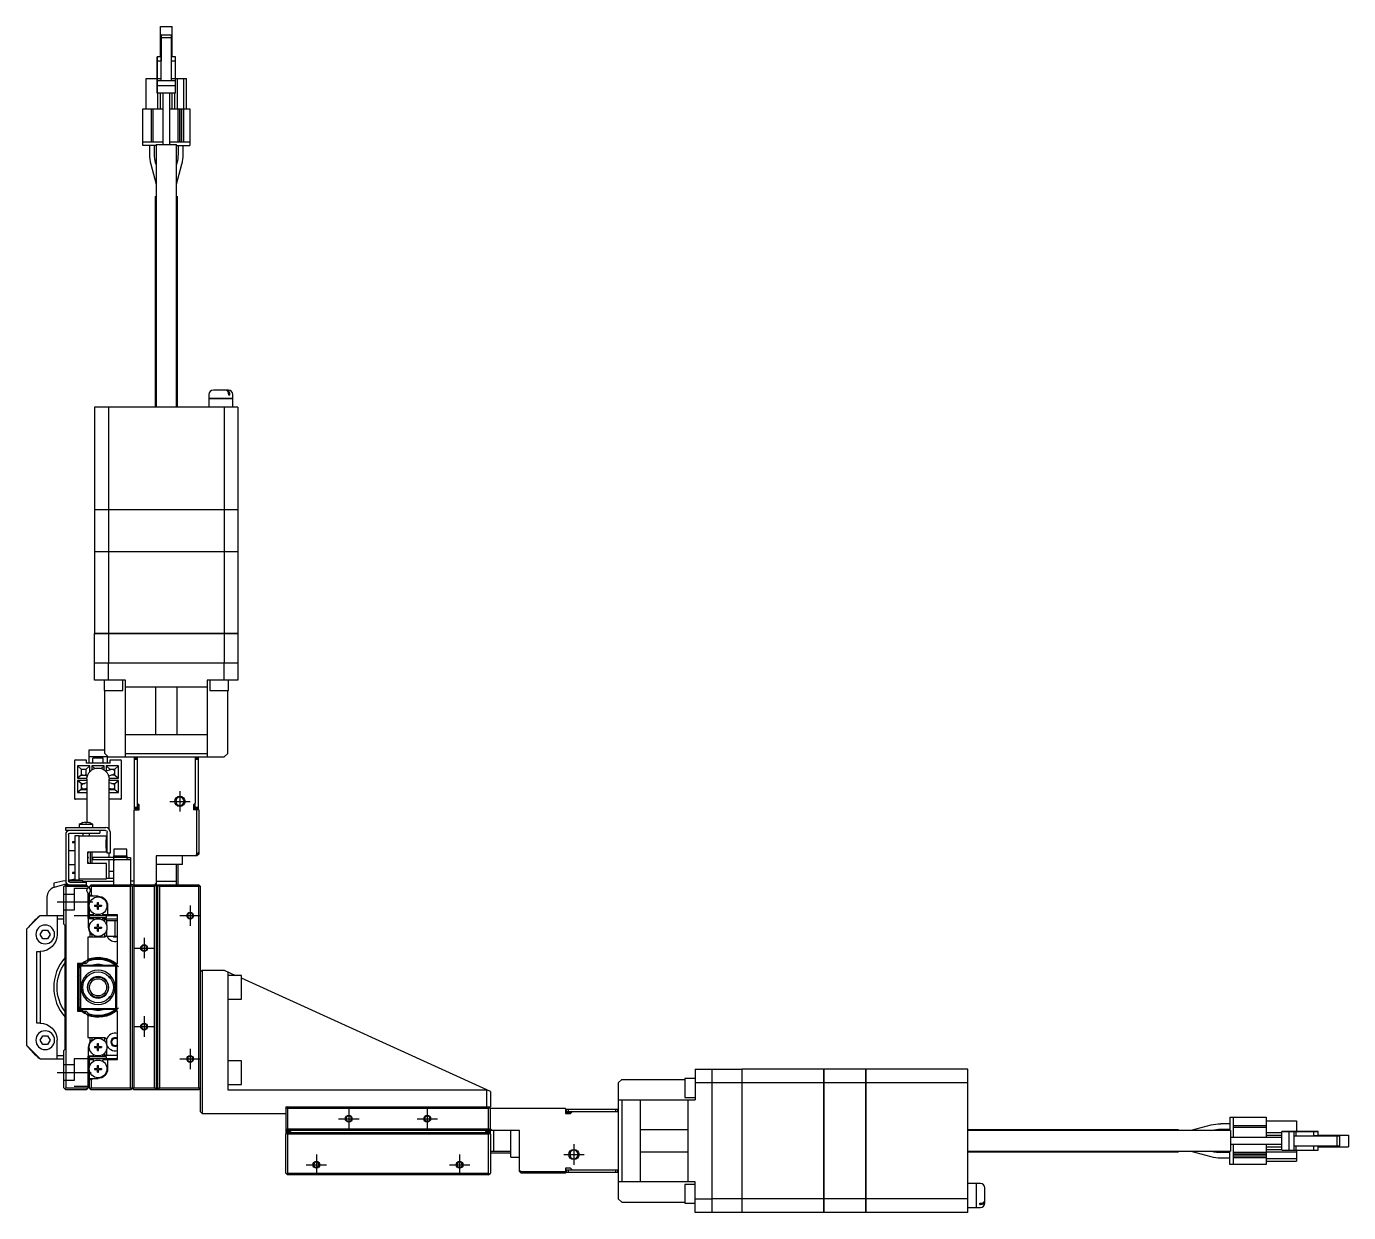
# Model space of a CAD drawing. Extents: x 0 to 1420, y -8 to 1169.
# Drawn here: x 0 to 387.6, y 410.1 to 757.7 of the extents above; entities that cross this region are included whole.
import ezdxf

# ---------------------------------------------------------------- set-up
doc = ezdxf.new("R2010")
doc.units = 0
doc.header["$LTSCALE"] = 0.5
doc.linetypes.add('CENTER', pattern=[50.8, 31.75, -6.35, 6.35, -6.35])
doc.linetypes.add('DASHED', pattern=[19.05, 12.7, -6.35])
for name, color, linetype in [('MSM_CENTER', 1, 'CENTER'), ('MSM_CONTINUOUS', 7, 'CONTINUOUS'), ('MSM_DASHED', 4, 'DASHED'), ('MSM_NARROW', 5, 'CONTINUOUS')]:
    doc.layers.add(name, color=color, linetype=linetype)

msp = doc.modelspace()

# ---------------------------------------------------------------- linework, layer by layer
at = {"layer": 'MSM_CENTER'}
for p, q in [((45, 533.62), (45, 527.62)), ((42, 530.62), (48, 530.62)), ((19.5, 501.12), (9, 501.12)), ((48, 500.12), (48, 494.12)), ((45, 497.12), (51, 497.12)), ((34.5, 490.62), (34.5, 484.62)), ((31.5, 487.62), (37.5, 487.62)), ((34.5, 467.62), (34.5, 461.62)), ((31.5, 464.62), (37.5, 464.62)), ((48, 458.12), (48, 452.12)), ((45, 455.12), (51, 455.12)), ((9, 451.12), (19, 451.12)), ((94.5, 440.62), (94.5, 434.62)), ((117.5, 440.62), (117.5, 434.62)), ((91.5, 437.62), (97.5, 437.62)), ((114.5, 437.62), (120.5, 437.62)), ((85, 427.12), (85, 421.12)), ((127, 427.12), (127, 421.12)), ((157.5, 427.12), (163.5, 427.12)), ((160.5, 430.12), (160.5, 424.12)), ((82, 424.12), (88, 424.12)), ((124, 424.12), (130, 424.12))]:
    msp.add_line(p, q, dxfattribs=at)
at = {"layer": 'MSM_CONTINUOUS'}
for p, q in [((39.3, 748.82), (39.3, 757.72)), ((39.3, 748.82), (39.3, 757.72)), ((39.3, 757.72), (42.7, 757.72)), ((39.3, 748.82), (39.3, 757.72)), ((42.7, 748.82), (42.7, 757.72)), ((42.5, 755.12), (39.5, 755.12)), ((39.5, 755.12), (39.5, 753.62)), ((39.5, 754.42), (39.5, 755.12)), ((42.5, 754.42), (39.5, 754.42)), ((39.5, 741.82), (39.5, 754.42)), ((39.5, 753.62), (39.5, 752.12)), ((39.5, 752.25), (39.5, 747.57)), ((39.5, 752.12), (39.5, 752.25)), ((42.5, 754.42), (42.5, 755.12)), ((42.5, 741.82), (42.5, 754.42)), ((38.3, 747.87), (38.3, 748.82)), ((38.3, 748.82), (38.3, 739.12)), ((39.5, 748.82), (38.3, 748.82)), ((43.7, 748.82), (42.5, 748.82)), ((43.7, 747.87), (43.7, 748.82)), ((38.3, 747.57), (38.3, 747.87)), ((38.3, 742.32), (38.3, 747.57)), ((39.5, 747.57), (38.3, 747.57)), ((38.3, 746.07), (38.3, 745.88)), ((38.3, 745.77), (38.3, 746.07)), ((38.3, 745.88), (38.3, 740.32)), ((38.3, 738.12), (38.3, 745.77)), ((39.5, 747.87), (39.5, 747.57)), ((39.5, 742.32), (39.5, 747.57)), ((43.7, 747.57), (42.5, 747.57)), ((43.7, 747.57), (43.7, 747.87)), ((43.7, 742.32), (43.7, 747.57)), ((35.1, 733.57), (35.1, 742.47)), ((35.1, 742.47), (38.3, 742.47)), ((38.3, 741.82), (38.3, 742.32)), ((39.5, 742.32), (38.3, 742.32)), ((38.3, 740.32), (38.3, 741.82)), ((43.7, 741.82), (38.3, 741.82)), ((39.5, 741.82), (39.5, 742.32)), ((43.7, 742.32), (42.5, 742.32)), ((43.7, 742.47), (46.9, 742.47)), ((43.7, 741.82), (43.7, 742.32)), ((43.7, 740.32), (43.7, 741.82)), ((44.25, 733.57), (44.25, 742.47)), ((46.15, 733.57), (46.15, 742.47)), ((46.9, 733.57), (46.9, 742.47)), ((43.7, 740.32), (38.3, 740.32)), ((38.3, 739.12), (38.3, 738.12)), ((38.3, 738.12), (38.3, 738.12)), ((43.7, 738.12), (38.3, 738.12)), ((38.5, 733.57), (38.5, 738.12)), ((39.3, 733.57), (39.3, 738.12)), ((40, 738.12), (40, 730.76)), ((40, 738.12), (40, 730.21)), ((42, 730.76), (42, 738.12)), ((42.7, 733.57), (42.7, 738.12)), ((43.5, 733.57), (43.5, 738.12)), ((43.7, 738.12), (43.7, 740.32)), ((34.1, 722.87), (34.1, 733.57)), ((34.1, 733.57), (40, 733.57)), ((36.55, 733.57), (36.55, 723.87)), ((37.05, 733.57), (37.05, 723.87)), ((42, 733.57), (47.9, 733.57)), ((44.4, 733.57), (44.4, 723.87)), ((44.9, 733.57), (44.9, 723.87)), ((44.95, 733.57), (44.95, 723.87)), ((45.45, 733.57), (45.45, 723.87)), ((45.5, 733.57), (45.5, 723.87)), ((46, 733.57), (46, 723.87)), ((47.9, 733.57), (47.9, 722.87)), ((40, 730.76), (40, 729.49)), ((40, 730.21), (40, 730.02)), ((40, 730.02), (40, 723.12)), ((40, 729.49), (40, 723.12)), ((42, 729.49), (42, 730.76)), ((42, 723.12), (42, 729.49)), ((34.1, 723.87), (40, 723.87)), ((38, 722.87), (34.1, 722.87)), ((36.05, 722.87), (36.05, 720.23)), ((37.55, 720.23), (37.55, 722.87)), ((38, 723.12), (44, 723.12)), ((38, 723.12), (38, 646.12)), ((42, 723.87), (47.9, 723.87)), ((44, 646.12), (44, 723.12)), ((44, 722.87), (47.9, 722.87)), ((44.45, 722.87), (44.45, 720.24)), ((45.95, 720.24), (45.95, 722.87)), ((36.43, 717.35), (38, 711.5)), ((38, 717.29), (37.88, 717.74)), ((44.12, 717.74), (44, 717.29)), ((44, 711.5), (45.57, 717.35)), ((37.75, 707.87), (38, 707.87)), ((37.75, 707.87), (37.75, 646.12)), ((44, 707.87), (44.25, 707.87)), ((44.25, 646.12), (44.25, 707.87)), ((53.5, 649.82), (53.5, 648.67)), ((60.5, 648.67), (53.5, 648.67)), ((60.5, 648.62), (53.5, 648.62)), ((53.5, 648.62), (53.5, 646.12)), ((53.55, 648.67), (53.55, 648.62)), ((59.2, 651.12), (54.8, 651.12)), ((59.29, 649.62), (59.29, 649.82)), ((59.65, 649.62), (59.29, 649.62)), ((59.65, 649.62), (59.65, 649.82)), ((60.45, 648.62), (60.45, 648.67)), ((60.5, 648.67), (60.5, 649.82)), ((60.5, 646.12), (60.5, 648.62)), ((62, 646.12), (20, 646.12)), ((20, 646.12), (20, 616.17)), ((24.03, 646.12), (24.03, 616.17)), ((57.97, 646.12), (57.97, 616.17)), ((62, 646.12), (62, 616.17)), ((20, 616.17), (62, 616.17)), ((20, 616.12), (20, 603.87)), ((20, 616.12), (62, 616.12)), ((20.05, 616.17), (20.05, 616.12)), ((24.03, 616.12), (24.03, 603.87)), ((24.29, 616.17), (24.29, 616.12)), ((57.71, 616.17), (57.71, 616.12)), ((57.97, 616.12), (57.97, 603.87)), ((61.95, 616.17), (61.95, 616.12)), ((62, 616.12), (62, 603.87)), ((20, 603.87), (62, 603.87)), ((20, 603.82), (20, 579.87)), ((20, 603.82), (62, 603.82)), ((20.05, 603.87), (20.05, 603.82)), ((24.03, 603.82), (24.03, 579.87)), ((24.29, 603.87), (24.29, 603.82)), ((57.71, 603.87), (57.71, 603.82)), ((57.97, 603.82), (57.97, 579.87)), ((61.95, 603.87), (61.95, 603.82)), ((62, 603.82), (62, 579.87)), ((20, 579.87), (62, 579.87)), ((20, 579.82), (62, 579.82)), ((20, 566.12), (20, 579.82)), ((20.05, 579.87), (20.05, 579.82)), ((24.03, 579.82), (24.03, 571.12)), ((24.29, 579.87), (24.29, 579.82)), ((57.71, 579.87), (57.71, 579.82)), ((57.97, 579.82), (57.97, 571.12)), ((61.95, 579.87), (61.95, 579.82)), ((62, 579.82), (62, 566.12)), ((62, 571.12), (20, 571.12)), ((24, 571.12), (24, 566.12)), ((58, 566.12), (58, 571.12)), ((29, 566.12), (20, 566.12)), ((22.75, 566.12), (22.75, 563.12)), ((28.25, 563.12), (28.25, 566.12)), ((29, 543.62), (29, 566.12)), ((62, 566.12), (53, 566.12)), ((53, 566.12), (53, 543.62)), ((53.75, 566.12), (53.75, 563.12)), ((59.25, 563.12), (59.25, 566.12)), ((22.75, 563.12), (28.25, 563.12)), ((23, 544.62), (23, 563.12)), ((53, 564.12), (29, 564.12)), ((37.79, 564.12), (37.79, 550.12)), ((44.21, 550.12), (44.21, 564.12)), ((53.75, 563.12), (59.25, 563.12)), ((59, 544.62), (59, 563.12)), ((53, 550.12), (29, 550.12)), ((14.4, 542.82), (17.5, 542.82)), ((17.5, 542.82), (17.5, 541.82)), ((23, 545.62), (18.3, 545.62)), ((18.3, 545.62), (18.3, 541.82)), ((23.7, 543.7), (18.3, 543.7)), ((22.5, 543.32), (19.5, 543.32)), ((19.5, 541.82), (19.5, 543.32)), ((22.5, 541.82), (22.5, 543.32)), ((23, 544.62), (24, 543.62)), ((23.7, 543.92), (23.7, 541.82)), ((24, 543.62), (58, 543.62)), ((24.5, 541.82), (24.5, 542.82)), ((24.5, 542.82), (27.6, 542.82)), ((29, 544.62), (53, 544.62)), ((31.7, 528.42), (31.7, 543.42)), ((31.7, 543.42), (32.5, 543.42)), ((32.5, 542.92), (31.7, 542.92)), ((32.5, 543.62), (32.5, 528.42)), ((49.5, 543.62), (49.5, 530.12)), ((49.5, 543.42), (50.3, 543.42)), ((50.3, 542.92), (49.5, 542.92)), ((50.3, 543.42), (50.3, 528.42)), ((58, 543.62), (59, 544.62)), ((14.1, 542.52), (14.1, 531.52)), ((18.6, 541.02), (15, 541.02)), ((15, 541.02), (15, 537.37)), ((16.05, 540.07), (15, 541.02)), ((16.05, 540.07), (16.05, 538.32)), ((16.05, 540.07), (17.55, 540.07)), ((24.5, 541.82), (17.5, 541.82)), ((17.55, 540.07), (18.6, 541.02)), ((17.55, 538.32), (17.55, 540.07)), ((18.6, 539.31), (18.6, 541.02)), ((22.8, 541.02), (19.2, 541.02)), ((19.2, 541.02), (19.2, 539.82)), ((20.07, 540.23), (19.2, 541.02)), ((21.93, 540.23), (22.8, 541.02)), ((22.8, 539.82), (22.8, 541.02)), ((25, 539.91), (23.28, 539.43)), ((27, 541.02), (23.4, 541.02)), ((23.4, 541.02), (23.4, 539.47)), ((24.45, 540.07), (23.4, 541.02)), ((24.45, 539.76), (24.45, 540.07)), ((24.45, 540.07), (25.95, 540.07)), ((25.95, 540.07), (27, 541.02)), ((25.95, 538.32), (25.95, 540.07)), ((27, 537.37), (27, 541.02)), ((27.9, 531.52), (27.9, 542.52)), ((16.05, 538.32), (15, 537.37)), ((15, 537.37), (17.76, 537.37)), ((15, 536.77), (15, 533.22)), ((17.75, 536.77), (15, 536.77)), ((16.05, 535.87), (15, 536.77)), ((16.42, 538.32), (16.05, 538.69)), ((16.05, 538.32), (17.55, 538.32)), ((16.05, 535.87), (17.11, 535.87)), ((16.05, 535.87), (16.05, 534.12)), ((17.75, 536.05), (16.59, 535.71)), ((17.55, 538.69), (17.17, 538.32)), ((17.55, 538.32), (17.88, 538.02)), ((17.75, 537.12), (17.75, 524.5)), ((24.1, 538.1), (25.4, 538.47)), ((24.27, 538.15), (24.12, 538.02)), ((24.24, 537.37), (27, 537.37)), ((24.25, 522.45), (24.25, 537.12)), ((27, 536.77), (24.25, 536.77)), ((25.41, 535.71), (24.25, 536.05)), ((25.95, 538.32), (24.86, 538.32)), ((24.89, 535.87), (25.95, 535.87)), ((25.95, 538.69), (25.57, 538.32)), ((25.95, 538.32), (27, 537.37)), ((25.95, 535.87), (27, 536.77)), ((25.95, 534.12), (25.95, 535.87)), ((27, 533.22), (27, 536.77)), ((17.75, 531.22), (14.4, 531.22)), ((16.05, 534.12), (15, 533.22)), ((15, 533.22), (17.75, 533.22)), ((16.42, 534.12), (16.05, 534.49)), ((16.05, 534.12), (17.55, 534.12)), ((17.01, 534.27), (17.75, 534.49)), ((17.46, 534.41), (17.17, 534.12)), ((17.55, 534.12), (17.55, 534.43)), ((17.55, 534.12), (17.75, 533.94)), ((24.25, 534.49), (24.99, 534.27)), ((24.45, 534.12), (24.25, 533.94)), ((24.25, 533.22), (27, 533.22)), ((27.6, 531.22), (24.25, 531.22)), ((24.45, 534.43), (24.45, 534.12)), ((24.45, 534.12), (25.95, 534.12)), ((24.82, 534.12), (24.54, 534.41)), ((25.95, 534.49), (25.57, 534.12)), ((25.95, 534.12), (27, 533.22)), ((31.5, 528.12), (31.5, 506.12)), ((31.5, 528.12), (33, 528.12)), ((31.7, 528.92), (32.5, 528.92)), ((32.5, 528.42), (31.7, 528.42)), ((32.5, 530.12), (33, 529.62)), ((32.75, 529.87), (32.75, 528.12)), ((33, 528.12), (33, 529.62)), ((49, 529.62), (49.5, 530.12)), ((49, 529.62), (49, 528.12)), ((50.5, 528.12), (49, 528.12)), ((49.5, 528.42), (49.5, 530.12)), ((49.5, 528.92), (50.3, 528.92)), ((50.3, 528.42), (49.5, 528.42)), ((50, 515.23), (50, 528.12)), ((50.5, 528.12), (50.5, 515.12)), ((19.5, 523.81), (15.5, 523.81)), ((15.5, 523.81), (15.5, 522.92)), ((16.57, 524.37), (16.55, 524.37)), ((17.3, 524.37), (17.3, 524.5)), ((17.7, 524.37), (17.3, 524.37)), ((17.7, 524.5), (17.7, 524.37)), ((18.45, 524.37), (18.43, 524.37)), ((19.5, 522.92), (19.5, 523.81)), ((11.5, 522.12), (11.5, 522.92)), ((11.5, 522.92), (23.3, 522.92)), ((23.2, 522.12), (11.5, 522.12)), ((11.5, 520.92), (11.5, 507.32)), ((12.3, 520.92), (12.3, 507.32)), ((12.7, 521.32), (21.5, 521.32)), ((14.3, 507.62), (14.3, 520.62)), ((14.3, 520.62), (15.5, 520.62)), ((15.5, 507.62), (15.5, 520.62)), ((23.5, 520.37), (15.5, 520.37)), ((16.5, 521.32), (16.5, 520.37)), ((18.5, 520.37), (18.5, 521.32)), ((21.5, 522.12), (21.5, 521.32)), ((23.5, 519.37), (23.5, 520.37)), ((23.7, 515.42), (23.7, 521.62)), ((24.5, 521.72), (24.5, 515.42)), ((14.3, 516.12), (12.3, 516.12)), ((14.3, 518.74), (13.5, 518.74)), ((13.5, 518.74), (13.5, 518.49)), ((14.3, 518.49), (13.5, 518.49)), ((18, 512.37), (18, 515.87)), ((18, 515.87), (23.5, 515.87)), ((18.7, 515.87), (18.7, 512.37)), ((19.2, 515.87), (19.2, 512.37)), ((23.5, 519.37), (23.4, 519.37)), ((23.4, 516.87), (23.4, 519.37)), ((23.4, 518.57), (23.5, 518.57)), ((23.4, 518.19), (23.5, 518.19)), ((23.4, 518.04), (23.5, 518.04)), ((23.4, 517.67), (23.5, 517.67)), ((23.5, 516.87), (23.4, 516.87)), ((23.5, 517.67), (23.5, 518.57)), ((23.5, 515.87), (23.5, 516.87)), ((29.4, 516.62), (25.6, 516.62)), ((25.6, 516.62), (25.6, 514.62)), ((29.4, 514.62), (29.4, 516.62)), ((50, 515.23), (50.5, 515.73)), ((12.3, 512.12), (14.3, 512.12)), ((23.5, 512.37), (18, 512.37)), ((19.5, 513.62), (19.5, 514.12)), ((29.5, 514.12), (19.5, 514.12)), ((19.5, 513.62), (30.5, 513.62)), ((23.5, 507.87), (23.5, 512.37)), ((24.5, 515.42), (23.7, 515.42)), ((24.25, 514.12), (24.25, 515.42)), ((24.25, 508.12), (24.25, 513.62)), ((25.5, 514.62), (25.5, 506.12)), ((25.5, 514.62), (29.5, 514.62)), ((25.5, 513.12), (26, 513.62)), ((29.5, 513.62), (29.5, 514.62)), ((29.5, 514.12), (30.5, 514.12)), ((30.5, 514.12), (30.5, 506.12)), ((38, 514.62), (38, 446.12)), ((50, 514.62), (38, 514.62)), ((45.75, 512.12), (38, 512.12)), ((44, 506.12), (44, 512.12)), ((44.5, 506.12), (44.5, 512.12)), ((45.75, 512.12), (45.75, 514.62)), ((49.69, 514.62), (50, 515.23)), ((50.5, 515.12), (50, 514.62)), ((13.5, 509.74), (13.5, 509.49)), ((14.3, 509.74), (13.5, 509.74)), ((14.3, 509.49), (13.5, 509.49)), ((15.5, 507.87), (23.5, 507.87)), ((23.5, 508.12), (25.5, 508.12)), ((24.25, 510.12), (25.5, 510.12)), ((8, 506.69), (8, 505.36)), ((11.85, 506.47), (8.17, 505.42)), ((11, 505.62), (11.25, 505.87)), ((11, 494.62), (11, 505.62)), ((11.25, 505.87), (11.5, 506.12)), ((11.5, 505.62), (11.25, 505.87)), ((11.5, 506.12), (17.5, 506.12)), ((11.5, 505.62), (11.5, 446.62)), ((18, 505.62), (11.5, 505.62)), ((12.5, 507.12), (12.35, 507.12)), ((12.5, 507.42), (16.5, 507.42)), ((12.5, 507.42), (12.5, 506.97)), ((12.7, 506.92), (17.5, 506.92)), ((14.3, 507.62), (15.5, 507.62)), ((15.18, 507.62), (15.18, 507.42)), ((16.5, 506.92), (16.5, 507.42)), ((25.5, 507.12), (16.5, 507.12)), ((17.5, 506.92), (17.5, 506.12)), ((17.5, 506.12), (18, 505.62)), ((18, 505.62), (18, 505.18)), ((18.5, 505.62), (19, 506.12)), ((18.5, 505.18), (18.5, 505.62)), ((19, 505.62), (18.75, 505.87)), ((19, 506.12), (30.5, 506.12)), ((30.5, 505.62), (19, 505.62)), ((19, 505.62), (19, 503.32)), ((31.48, 506.09), (30.5, 506.37)), ((30.5, 506.12), (31, 505.62)), ((30.75, 505.87), (30.5, 505.62)), ((30.5, 446.62), (30.5, 505.62)), ((31.25, 505.87), (31, 505.62)), ((31, 505.62), (31, 446.62)), ((31.25, 505.87), (31.5, 506.12)), ((31.5, 505.62), (31.25, 505.87)), ((31.5, 506.12), (38.7, 506.12)), ((31.5, 505.62), (31.5, 446.62)), ((37.5, 505.62), (31.5, 505.62)), ((38, 506.62), (37.5, 506.12)), ((38, 506.12), (37.5, 505.62)), ((37.5, 446.62), (37.5, 505.62)), ((44, 507.12), (38, 507.12)), ((38.22, 506.12), (38.22, 504.72)), ((38.22, 504.72), (38.5, 504.72)), ((38.4, 505.72), (38.4, 505.02)), ((39, 506.12), (38.5, 505.62)), ((38.5, 446.62), (38.5, 505.62)), ((38.7, 506.12), (38.8, 506.02)), ((38.7, 506.02), (38.9, 506.02)), ((39, 505.62), (38.75, 505.87)), ((39, 506.12), (50.5, 506.12)), ((39, 505.62), (39, 446.62)), ((50.5, 505.62), (39, 505.62)), ((50.5, 506.12), (51, 505.62)), ((50.75, 505.87), (50.5, 505.62)), ((50.5, 446.62), (50.5, 505.62)), ((51, 439.62), (51, 505.62)), ((6, 502.53), (6, 497.12)), ((18, 503.85), (18, 496.32)), ((18.5, 500.73), (18.5, 503.85)), ((21, 502.82), (18.5, 502.82)), ((19, 503.32), (18.65, 502.82)), ((19.5, 502.82), (19, 503.32)), ((20, 500.16), (20.79, 500.16)), ((20, 500.16), (20, 499.87)), ((20.53, 499.87), (20.53, 500.16)), ((20.85, 501.02), (21.14, 501.02)), ((20.85, 500.22), (20.85, 501.02)), ((21.14, 500.49), (20.85, 500.49)), ((21.14, 500.22), (21.14, 501.02)), ((21.2, 500.16), (22, 500.16)), ((21.47, 499.87), (21.47, 500.16)), ((22, 500.16), (22, 499.87)), ((23.8, 500.02), (23.8, 497.32)), ((4, 497.12), (0, 493.12)), ((4, 497.12), (11, 497.12)), ((9, 497.12), (9, 491.62)), ((18, 497.12), (26.7, 497.12)), ((18, 496.32), (19.45, 496.32)), ((18.22, 493.66), (18.22, 496.32)), ((18.5, 497.32), (18.5, 499.3)), ((19.45, 497.32), (18.5, 497.32)), ((18.5, 496.52), (18.5, 497.12)), ((23.5, 496.52), (18.5, 496.52)), ((19.62, 497.61), (19.45, 497.32)), ((19.58, 496.09), (19.45, 496.32)), ((20, 499.87), (20.79, 499.87)), ((20.85, 499.02), (20.85, 499.81)), ((20.85, 499.55), (21.14, 499.55)), ((20.85, 499.02), (21.14, 499.02)), ((21.14, 499.02), (21.14, 499.81)), ((21.2, 499.87), (22, 499.87)), ((22.55, 497.32), (22.38, 497.61)), ((22.55, 496.32), (22.42, 496.09)), ((26.7, 497.32), (22.55, 497.32)), ((22.55, 496.32), (23, 496.32)), ((23, 495.28), (23, 496.32)), ((23, 496.32), (23.5, 495.82)), ((23.5, 496.52), (23.5, 497.12)), ((26.7, 483.12), (26.7, 497.32)), ((0, 493.12), (0, 459.12)), ((4.06, 491.62), (4.78, 492.87)), ((4.78, 492.87), (6.22, 492.87)), ((6.22, 492.87), (6.94, 491.62)), ((11, 496.12), (9, 496.12)), ((11.35, 494.27), (11, 494.62)), ((11.35, 457.97), (11.35, 494.27)), ((19.58, 496.12), (19.57, 496.12)), ((20, 493.76), (20.79, 493.76)), ((20, 493.76), (20, 493.47)), ((20, 493.47), (20.79, 493.47)), ((20.53, 493.47), (20.53, 493.76)), ((20.85, 494.62), (21.14, 494.62)), ((20.85, 493.82), (20.85, 494.62)), ((21.14, 494.09), (20.85, 494.09)), ((20.85, 492.62), (20.85, 493.41)), ((20.85, 493.15), (21.14, 493.15)), ((20.85, 492.62), (21.14, 492.62)), ((21.14, 493.82), (21.14, 494.62)), ((21.14, 492.62), (21.14, 493.41)), ((21.2, 493.76), (22, 493.76)), ((21.2, 493.47), (22, 493.47)), ((21.47, 493.47), (21.47, 493.76)), ((22, 493.76), (22, 493.47)), ((22.43, 496.12), (22.42, 496.12)), ((26.7, 496.12), (23.2, 496.12)), ((23.5, 495.82), (23.5, 494.33)), ((26.7, 495.57), (23.5, 495.57)), ((23.5, 492.9), (23.5, 491.07)), ((26, 491.07), (26, 495.57)), ((4.78, 490.37), (4.06, 491.62)), ((6.22, 490.37), (4.78, 490.37)), ((6.94, 491.62), (6.22, 490.37)), ((23, 490.82), (18, 490.82)), ((18, 490.82), (18, 483.62)), ((18.7, 490.82), (18.7, 492.1)), ((19.2, 491.54), (19.2, 490.82)), ((23, 490.82), (23, 491.95)), ((23.5, 491.32), (23, 490.82)), ((23.5, 491.07), (26.7, 491.07)), ((3, 465.62), (3, 486.62)), ((3, 486.62), (4, 486.62)), ((4, 486.62), (4, 465.62)), ((17.5, 483.12), (15, 483.12)), ((15, 483.12), (15, 469.12)), ((15.5, 481.82), (15.8, 482.12)), ((15.5, 470.42), (15.5, 481.82)), ((16, 482.32), (15.8, 482.12)), ((15.8, 482.12), (15.8, 470.12)), ((16, 482.32), (16.3, 482.62)), ((26, 482.32), (16, 482.32)), ((16.3, 482.62), (25.7, 482.62)), ((16.79, 483.12), (18, 484.32)), ((18, 483.62), (17.5, 483.12)), ((25.7, 482.62), (26, 482.32)), ((26.2, 482.12), (26, 482.32)), ((26.2, 470.12), (26.2, 482.12)), ((26.2, 482.12), (26.5, 481.82)), ((26.5, 469.12), (26.5, 483.12)), ((26.5, 483.12), (26.7, 483.12)), ((51, 480.62), (51.5, 481.12)), ((51.5, 481.12), (51.5, 439.12)), ((51.5, 481.12), (58, 481.12)), ((58, 481.12), (61.29, 479.62)), ((59, 480.66), (59, 446.12)), ((24.2, 479.09), (24.2, 479.28)), ((24.2, 479.09), (24.42, 478.87)), ((24.42, 479.03), (24.42, 478.87)), ((24.42, 478.87), (24.56, 478.87)), ((63, 479.62), (59, 479.62)), ((63, 472.62), (63, 479.62)), ((136, 445.57), (63, 478.84)), ((19.56, 473.32), (19.62, 473.32)), ((19.69, 473.25), (19.62, 473.32)), ((22.37, 473.32), (22.31, 473.25)), ((22.37, 473.32), (22.44, 473.32)), ((23.96, 475.05), (23.96, 475.05)), ((24.42, 473.37), (24.2, 473.14)), ((24.2, 472.95), (24.2, 473.14)), ((24.42, 473.37), (24.42, 473.2)), ((24.56, 473.37), (24.42, 473.37)), ((24.56, 473.37), (24.56, 473.37)), ((15, 469.12), (17.5, 469.12)), ((16.3, 469.62), (15.5, 470.42)), ((16, 469.92), (26, 469.92)), ((25.7, 469.62), (16.3, 469.62)), ((18, 467.91), (16.79, 469.12)), ((17.5, 469.12), (18, 468.62)), ((26.5, 470.42), (25.7, 469.62)), ((26.7, 469.12), (26.5, 469.12)), ((26.7, 454.92), (26.7, 469.12)), ((59, 472.62), (63, 472.62)), ((4, 465.62), (3, 465.62)), ((18, 468.62), (18, 461.42)), ((4.06, 460.62), (4.78, 461.87)), ((4.78, 461.87), (6.22, 461.87)), ((6.22, 461.87), (6.94, 460.62)), ((18, 461.42), (23, 461.42)), ((18.7, 460.13), (18.7, 461.42)), ((19.2, 461.42), (19.2, 460.69)), ((23, 460.28), (23, 461.42)), ((23, 461.42), (23.5, 460.92)), ((0, 459.12), (4, 455.12)), ((4.78, 459.37), (4.06, 460.62)), ((6.22, 459.37), (4.78, 459.37)), ((6.94, 460.62), (6.22, 459.37)), ((9, 455.12), (9, 460.62)), ((11, 457.62), (11.35, 457.97)), ((11, 446.62), (11, 457.62)), ((18.22, 455.92), (18.22, 458.57)), ((20, 458.76), (20.79, 458.76)), ((20, 458.76), (20, 458.47)), ((20, 458.47), (20.79, 458.47)), ((20.53, 458.47), (20.53, 458.76)), ((20.85, 459.62), (21.14, 459.62)), ((20.85, 458.82), (20.85, 459.62)), ((21.14, 459.09), (20.85, 459.09)), ((20.85, 457.62), (20.85, 458.41)), ((20.85, 458.15), (21.14, 458.15)), ((20.85, 457.62), (21.14, 457.62)), ((21.14, 458.82), (21.14, 459.62)), ((21.14, 457.62), (21.14, 458.41)), ((21.2, 458.76), (22, 458.76)), ((21.2, 458.47), (22, 458.47)), ((21.47, 458.47), (21.47, 458.76)), ((22, 458.76), (22, 458.47)), ((23.5, 460.92), (23.5, 459.33)), ((23.5, 457.9), (23.5, 456.42)), ((4, 455.12), (11, 455.12)), ((9, 456.12), (11, 456.12)), ((19.45, 455.92), (18, 455.92)), ((18, 455.92), (18, 446.62)), ((26.7, 455.12), (18, 455.12)), ((18.5, 455.12), (18.5, 455.72)), ((23.5, 455.72), (18.5, 455.72)), ((18.5, 454.92), (19.45, 454.92)), ((18.5, 452.93), (18.5, 454.92)), ((19.45, 455.92), (19.58, 456.14)), ((19.45, 454.92), (19.62, 454.62)), ((19.58, 456.12), (19.57, 456.12)), ((22.38, 454.62), (22.55, 454.92)), ((22.42, 456.14), (22.55, 455.92)), ((22.43, 456.12), (22.42, 456.12)), ((23, 455.92), (22.55, 455.92)), ((22.55, 454.92), (26.7, 454.92)), ((23, 455.92), (23, 456.95)), ((23.5, 456.42), (23, 455.92)), ((26.7, 456.12), (23.2, 456.12)), ((23.5, 455.12), (23.5, 455.72)), ((23.8, 454.92), (23.8, 452.22)), ((63, 454.62), (59, 454.62)), ((63, 447.62), (63, 454.62)), ((18.5, 446.62), (18.5, 451.5)), ((20, 452.36), (20.79, 452.36)), ((20, 452.36), (20, 452.07)), ((20, 452.07), (20.79, 452.07)), ((20.53, 452.07), (20.53, 452.36)), ((20.85, 453.22), (21.14, 453.22)), ((20.85, 452.42), (20.85, 453.22)), ((21.14, 452.69), (20.85, 452.69)), ((20.85, 451.22), (20.85, 452.01)), ((20.85, 451.75), (21.14, 451.75)), ((20.85, 451.22), (21.14, 451.22)), ((21.14, 452.42), (21.14, 453.22)), ((21.14, 451.22), (21.14, 452.01)), ((21.2, 452.36), (22, 452.36)), ((21.2, 452.07), (22, 452.07)), ((21.47, 452.07), (21.47, 452.36)), ((22, 452.36), (22, 452.07)), ((196, 452.12), (196, 443.12)), ((196, 452.12), (209.7, 452.12)), ((201, 410.12), (201, 452.12)), ((209.7, 452.12), (209.7, 410.12)), ((209.75, 452.07), (209.7, 452.07)), ((233.7, 452.12), (209.75, 452.12)), ((209.75, 452.12), (209.75, 410.12)), ((233.7, 452.12), (233.7, 410.12)), ((233.75, 452.07), (233.7, 452.07)), ((233.75, 452.12), (233.75, 410.12)), ((246, 452.12), (233.75, 452.12)), ((246, 452.12), (246, 410.12)), ((246.05, 452.07), (246, 452.07)), ((276, 452.12), (246.05, 452.12)), ((246.05, 452.12), (246.05, 410.12)), ((276, 410.12), (276, 452.12)), ((11.5, 446.12), (11, 446.62)), ((11.25, 446.37), (11.5, 446.62)), ((11.5, 446.62), (18, 446.62)), ((17.5, 446.12), (11.5, 446.12)), ((18, 446.62), (17.5, 446.12)), ((18.5, 449.42), (21, 449.42)), ((19, 446.12), (18.5, 446.62)), ((18.65, 449.42), (19, 448.92)), ((18.75, 446.37), (19, 446.62)), ((19, 448.92), (19.5, 449.42)), ((19, 448.92), (19, 446.62)), ((19, 446.62), (30.5, 446.62)), ((30.5, 446.12), (19, 446.12)), ((30.5, 446.62), (30.75, 446.37)), ((31, 446.62), (30.5, 446.12)), ((31, 446.62), (31.25, 446.37)), ((31.25, 446.37), (31.5, 446.62)), ((31.5, 446.12), (31.25, 446.37)), ((31.5, 446.62), (37.5, 446.62)), ((38.7, 446.12), (31.5, 446.12)), ((37.5, 446.62), (38, 446.12)), ((38.22, 447.52), (38.5, 447.52)), ((38.22, 446.12), (38.22, 447.52)), ((38.4, 447.22), (38.4, 446.52)), ((38.5, 446.62), (39, 446.12)), ((38.8, 446.22), (38.7, 446.12)), ((38.9, 446.22), (38.7, 446.22)), ((38.75, 446.37), (39, 446.62)), ((39, 446.62), (50.5, 446.62)), ((50.5, 446.12), (39, 446.12)), ((50.5, 446.62), (50.75, 446.37)), ((51, 446.62), (50.5, 446.12)), ((59, 447.62), (63, 447.62)), ((59, 446.12), (134.8, 446.12)), ((135, 441.12), (135, 446.02)), ((174.5, 449.12), (173.5, 448.12)), ((173.5, 448.12), (173.5, 414.12)), ((174.5, 449.12), (193, 449.12)), ((193, 449.37), (193, 443.87)), ((196, 449.37), (193, 449.37)), ((201, 448.12), (196, 448.12)), ((209.7, 448.09), (201, 448.09)), ((209.75, 447.83), (209.7, 447.83)), ((233.7, 448.09), (209.75, 448.09)), ((233.75, 447.83), (233.7, 447.83)), ((246, 448.09), (233.75, 448.09)), ((246.05, 447.83), (246, 447.83)), ((276, 448.09), (246.05, 448.09)), ((136, 445.57), (136, 441.12)), ((173.5, 443.12), (196, 443.12)), ((174.5, 443.12), (174.5, 419.12)), ((180, 419.12), (180, 443.12)), ((193, 443.87), (196, 443.87)), ((194, 419.12), (194, 443.12)), ((51.5, 439.12), (51, 439.62)), ((51.5, 439.12), (76, 439.12)), ((76, 441.12), (136, 441.12)), ((76, 441.12), (76, 433.42)), ((76, 440.62), (76.25, 440.87)), ((76.5, 441.12), (76.25, 440.87)), ((76.25, 440.87), (76.5, 440.62)), ((76.5, 440.62), (76.5, 434.62)), ((135.5, 440.62), (76.5, 440.62)), ((135.5, 441.12), (136, 440.62)), ((135.5, 440.62), (135.75, 440.87)), ((135.5, 434.62), (135.5, 440.62)), ((136, 433.42), (136, 440.62)), ((158, 440.62), (136, 440.62)), ((158, 440.62), (158, 439.12)), ((159.75, 439.37), (158, 439.37)), ((158, 439.12), (159.5, 439.12)), ((158.3, 439.62), (158.3, 440.42)), ((158.3, 440.42), (173.3, 440.42)), ((173.5, 439.62), (158.3, 439.62)), ((158.8, 440.42), (158.8, 439.62)), ((160, 439.62), (159.5, 439.12)), ((172.8, 439.62), (172.8, 440.42)), ((173.3, 440.42), (173.3, 439.62)), ((352.75, 438.02), (363.45, 438.02)), ((352.75, 438.02), (352.75, 434.12)), ((353.75, 438.02), (353.75, 432.12)), ((363.45, 438.02), (363.45, 432.12)), ((76.5, 434.62), (76, 434.12)), ((144.5, 434.12), (76, 434.12)), ((76.5, 434.62), (135.5, 434.62)), ((136, 434.12), (135.5, 434.62)), ((136.5, 434.12), (136, 434.62)), ((137, 428.12), (137, 434.12)), ((142, 426.37), (142, 434.12)), ((144.5, 422.12), (144.5, 434.12)), ((194, 434.33), (180, 434.33)), ((337.75, 434.37), (276, 434.37)), ((353, 434.12), (276, 434.12)), ((337.75, 434.37), (337.75, 434.12)), ((347.24, 435.69), (341.38, 434.12)), ((347.17, 434.12), (347.63, 434.24)), ((352.75, 436.07), (350.12, 436.07)), ((350.12, 434.57), (352.75, 434.57)), ((353, 434.12), (353, 428.12)), ((363.45, 435.57), (353.75, 435.57)), ((363.45, 435.07), (353.75, 435.07)), ((363.45, 437.02), (372.35, 437.02)), ((372.35, 437.02), (372.35, 433.82)), ((76, 433.89), (77.4, 433.89)), ((76, 433.12), (76.5, 433.62)), ((76.1, 433.32), (76, 433.42)), ((76, 421.62), (76, 433.12)), ((76.1, 433.22), (76.1, 433.42)), ((76.25, 433.37), (76.5, 433.12)), ((77.1, 433.72), (76.4, 433.72)), ((76.5, 433.62), (135.5, 433.62)), ((135.5, 433.12), (76.5, 433.12)), ((76.5, 433.12), (76.5, 421.62)), ((77.4, 433.89), (77.4, 433.62)), ((136, 433.89), (134.6, 433.89)), ((134.6, 433.89), (134.6, 433.62)), ((135.6, 433.72), (134.9, 433.72)), ((135.5, 433.62), (136, 433.12)), ((135.5, 433.12), (135.75, 433.37)), ((135.5, 421.62), (135.5, 433.12)), ((136, 433.42), (135.9, 433.32)), ((135.9, 433.42), (135.9, 433.22)), ((136, 433.12), (136, 421.62)), ((359.38, 432.12), (353, 432.12)), ((359.9, 432.12), (353, 432.12)), ((360.64, 432.12), (359.38, 432.12)), ((360.1, 432.12), (359.9, 432.12)), ((368, 432.12), (360.1, 432.12)), ((368, 432.12), (360.64, 432.12)), ((363.45, 433.62), (368, 433.62)), ((363.45, 432.82), (368, 432.82)), ((368, 433.82), (375.65, 433.82)), ((369, 433.82), (368, 433.82)), ((368, 428.42), (368, 433.82)), ((378.7, 433.82), (369, 433.82)), ((370.2, 433.82), (371.7, 433.82)), ((375.77, 433.82), (370.2, 433.82)), ((370.2, 428.42), (370.2, 433.82)), ((371.7, 433.82), (372.2, 433.82)), ((371.7, 428.42), (371.7, 433.82)), ((371.7, 432.62), (372.2, 432.62)), ((371.7, 432.62), (384.3, 432.62)), ((372.2, 433.82), (377.45, 433.82)), ((372.2, 432.62), (372.2, 433.82)), ((372.2, 432.62), (377.45, 432.62)), ((375.65, 433.82), (375.95, 433.82)), ((375.95, 433.82), (375.77, 433.82)), ((377.45, 433.82), (377.75, 433.82)), ((377.45, 432.62), (377.45, 433.82)), ((382.13, 432.62), (377.45, 432.62)), ((377.75, 432.62), (377.45, 432.62)), ((377.75, 433.82), (378.7, 433.82)), ((378.7, 432.62), (378.7, 433.82)), ((378.7, 432.82), (387.6, 432.82)), ((378.7, 432.82), (387.6, 432.82)), ((378.7, 432.82), (387.6, 432.82)), ((382, 432.62), (382.13, 432.62)), ((383.5, 432.62), (382, 432.62)), ((385, 432.62), (383.5, 432.62)), ((384.3, 432.62), (385, 432.62)), ((384.3, 429.62), (384.3, 432.62)), ((385, 429.62), (385, 432.62)), ((387.6, 432.82), (387.6, 429.42)), ((136, 428.12), (142, 428.12)), ((136, 427.62), (142, 427.62)), ((142, 426.37), (144.5, 426.37)), ((180, 427.9), (194, 427.9)), ((276, 428.12), (353, 428.12)), ((276, 427.87), (337.75, 427.87)), ((337.75, 428.12), (337.75, 427.87)), ((341.38, 428.12), (347.23, 426.55)), ((347.62, 427.99), (347.17, 428.12)), ((352.75, 427.67), (350.12, 427.67)), ((352.75, 424.22), (352.75, 428.12)), ((353, 430.12), (359.38, 430.12)), ((353.75, 430.12), (353.75, 424.22)), ((363.45, 427.72), (353.75, 427.72)), ((363.45, 427.22), (353.75, 427.22)), ((363.45, 427.17), (353.75, 427.17)), ((363.45, 426.67), (353.75, 426.67)), ((363.45, 426.62), (353.75, 426.62)), ((359.38, 430.12), (360.64, 430.12)), ((360.64, 430.12), (368, 430.12)), ((363.45, 430.12), (363.45, 424.22)), ((363.45, 429.42), (368, 429.42)), ((363.45, 428.62), (368, 428.62)), ((363.45, 427.87), (372.35, 427.87)), ((368, 428.42), (370.2, 428.42)), ((370.2, 428.42), (371.7, 428.42)), ((371.7, 429.62), (384.3, 429.62)), ((371.7, 428.42), (372.2, 428.42)), ((372.2, 428.42), (372.2, 429.62)), ((372.2, 428.42), (377.45, 428.42)), ((372.35, 428.42), (372.35, 425.22)), ((377.45, 428.42), (377.45, 429.62)), ((377.45, 428.42), (377.75, 428.42)), ((377.75, 428.42), (378.7, 428.42)), ((378.7, 428.42), (378.7, 429.62)), ((378.7, 429.42), (387.6, 429.42)), ((384.3, 429.62), (385, 429.62)), ((159.5, 423.12), (158, 423.12)), ((158, 423.12), (158, 421.62)), ((158.3, 421.82), (158.3, 422.62)), ((158.3, 422.62), (173.5, 422.62)), ((158.8, 422.62), (158.8, 421.82)), ((159.5, 423.12), (160, 422.62)), ((172.8, 421.82), (172.8, 422.62)), ((173.3, 422.62), (173.3, 421.82)), ((350.12, 426.17), (352.75, 426.17)), ((363.45, 424.22), (352.75, 424.22)), ((363.45, 426.12), (353.75, 426.12)), ((363.45, 425.97), (372.35, 425.97)), ((363.45, 425.22), (372.35, 425.22)), ((76.5, 421.12), (76, 421.62)), ((76.5, 421.62), (76.25, 421.37)), ((76.5, 421.62), (135.5, 421.62)), ((135.5, 421.12), (76.5, 421.12)), ((135.75, 421.37), (135.5, 421.62)), ((135.5, 421.12), (136, 421.62)), ((144.5, 422.42), (145.11, 422.12)), ((145, 421.62), (144.5, 422.12)), ((158, 421.62), (145, 421.62)), ((145.11, 422.12), (158, 422.12)), ((145.11, 422.12), (145.61, 421.62)), ((173.3, 421.82), (158.3, 421.82)), ((196, 419.12), (173.5, 419.12)), ((196, 410.12), (196, 419.12)), ((278.5, 418.62), (276, 418.62)), ((278.5, 411.62), (278.5, 418.62)), ((278.55, 411.62), (278.55, 418.62)), ((279.7, 418.62), (278.55, 418.62)), ((193, 418.37), (193, 412.87)), ((196, 418.37), (193, 418.37)), ((278.55, 418.57), (278.5, 418.57)), ((281, 412.92), (281, 417.32)), ((173.5, 414.12), (174.5, 413.12)), ((174.5, 413.12), (193, 413.12)), ((193, 412.87), (196, 412.87)), ((196, 414.12), (201, 414.12)), ((209.7, 414.14), (201, 414.14)), ((209.75, 414.4), (209.7, 414.4)), ((233.7, 414.14), (209.75, 414.14)), ((233.75, 414.4), (233.7, 414.4)), ((246, 414.14), (233.75, 414.14)), ((246.05, 414.4), (246, 414.4)), ((276, 414.14), (246.05, 414.14)), ((276, 411.62), (278.5, 411.62)), ((278.5, 411.67), (278.55, 411.67)), ((278.55, 411.62), (279.7, 411.62)), ((279.5, 412.82), (279.7, 412.82)), ((279.5, 412.47), (279.5, 412.82)), ((279.5, 412.47), (279.7, 412.47)), ((209.7, 410.12), (196, 410.12)), ((209.75, 410.17), (209.7, 410.17)), ((233.7, 410.12), (209.75, 410.12)), ((233.75, 410.17), (233.7, 410.17)), ((246, 410.12), (233.75, 410.12)), ((246.05, 410.17), (246, 410.17)), ((276, 410.12), (246.05, 410.12))]:
    msp.add_line(p, q, dxfattribs=at)
at = {"layer": 'MSM_CONTINUOUS', "extrusion": (0, 0, -1)}
for centre, radius in [((-45, 530.62), 1.23), ((-48, 497.12), 0.783), ((-5.5, 491.62), 2.75), ((-34.5, 487.62), 0.783), ((-21, 476.12), 5), ((-21, 476.12), 3.15), ((-34.5, 464.62), 0.783), ((-5.5, 460.62), 2.75), ((-48, 455.12), 0.783), ((-94.5, 437.62), 0.783), ((-117.5, 437.62), 0.783), ((-160.5, 427.12), 1.23), ((-85, 424.12), 0.783), ((-127, 424.12), 0.783)]:
    msp.add_circle(centre, radius, dxfattribs=at)
at = {"layer": 'MSM_CONTINUOUS'}
for centre, radius in [((21, 500.02), 2.6), ((21, 493.62), 2.6), ((21, 476.12), 4.5), ((21, 476.12), 3), ((21, 458.62), 2.6), ((21, 452.22), 2.6)]:
    msp.add_circle(centre, radius, dxfattribs=at)
for centre, radius, start, end in [((47.2, 720.24), 11.15, 179.9911, 195.0006), ((34.8, 720.24), 11.15, 345.0015, 0.0068), ((54.8, 649.82), 1.3, 90, 180), ((58.33, 650.31), 0.809, 33.6126, 87.2927), ((58.65, 650.23), 0.891, 28.7486, 85.0367), ((57.68, 649.84), 1.61, 359.2584, 34.7863), ((59.2, 649.82), 1.3, 0, 90), ((57.98, 649.83), 1.66, 359.4455, 29.7231), ((14.4, 542.52), 0.3, 90, 180), ((27.6, 542.52), 0.3, 0, 90), ((25.2, 539.19), 0.75, 285.6242, 105.6242), ((16.8, 534.99), 0.75, 106.5209, 286.5209), ((25.2, 534.99), 0.75, 253.4791, 73.4791), ((14.4, 531.52), 0.3, 180, 270), ((27.6, 531.52), 0.3, 270, 0), ((17.5, 521.32), 3.2, 107.27, 128.6822), ((17.5, 521.32), 3.19, 93.5904, 106.9053), ((17.5, 521.32), 3.19, 73.0947, 86.4096), ((17.5, 521.32), 3.2, 51.3178, 72.73), ((12.7, 520.92), 1.2, 90, 180), ((23.3, 521.72), 1.2, 0, 90), ((17.9, 515.62), 0.25, 293.5782, 66.4218), ((17.9, 514.12), 0.25, 293.5782, 66.4218), ((17.9, 512.62), 0.25, 293.5782, 66.4218), ((9, 502.53), 3, 105.9958, 180), ((21, 448.11), 60, 99.1102, 102.5133), ((12.7, 507.32), 1.2, 180, 270), ((21, 448.11), 60, 96.4114, 98.3373), ((17.75, 504.52), 1, 318.5904, 41.4096), ((21, 448.11), 60, 79.9213, 80.8898), ((38.7, 505.72), 0.3, 90, 180), ((38.7, 505.02), 0.3, 180, 228.1897), ((21, 476.12), 27, 129.3765, 140.6235), ((21, 496.82), 1.59, 143.8027, 169.1069), ((21, 496.82), 1.59, 190.893, 216.1972), ((21.11, 496.7), 1.75, 142.994, 148.6217), ((20.88, 496.7), 1.75, 31.3783, 37.006), ((21, 496.82), 1.59, 10.8931, 36.1973), ((21, 496.82), 1.59, 323.8028, 349.107), ((21.02, 493.66), 2.8, 213.8646, 229.3236), ((26, 492.12), 2.6, 203.8188, 285.6185), ((21, 476.12), 13, 137.9284, 222.0716), ((21, 476.12), 8.2, 121.3881, 137.0297), ((21, 476.12), 8.2, 47.8764, 111.4601), ((21, 476.12), 6.5, 147.7958, 157.3801), ((21, 476.12), 6.5, 202.6199, 212.2042), ((21, 476.12), 8.2, 222.9703, 238.6119), ((21, 476.12), 8.5, 225.0991, 314.9009), ((21, 476.12), 8.2, 248.5399, 312.1236), ((26, 460.12), 2.6, 74.3815, 164.0576), ((21, 476.12), 27, 219.3765, 230.6235), ((21.02, 458.57), 2.8, 130.6764, 146.1354), ((26, 460.12), 2.6, 195.9424, 285.6185), ((26, 460.12), 1.03, 46.9272, 313.0728), ((21, 455.42), 1.59, 143.8027, 169.1069), ((21, 455.42), 1.59, 190.893, 216.1972), ((21.11, 455.53), 1.75, 211.3783, 217.006), ((21, 455.42), 1.59, 10.8931, 36.1973), ((21, 455.42), 1.59, 323.8028, 349.107), ((20.88, 455.53), 1.75, 322.994, 328.6217), ((38.7, 447.22), 0.3, 131.8103, 180), ((38.7, 446.52), 0.3, 180, 270), ((350.12, 424.91), 11.15, 89.9911, 105.0006), ((76.4, 433.42), 0.3, 90, 180), ((77.1, 433.42), 0.3, 41.8103, 90), ((134.9, 433.42), 0.3, 90, 138.1897), ((135.6, 433.42), 0.3, 0, 90), ((350.12, 437.32), 11.15, 255.0015, 270.0068), ((279.7, 417.32), 1.3, 0, 90), ((279.72, 414.43), 1.61, 269.2584, 304.7863), ((279.7, 412.92), 1.3, 270, 360), ((279.72, 414.13), 1.66, 269.4455, 299.7231), ((280.11, 413.47), 0.891, 298.7486, 355.0367), ((280.19, 413.78), 0.809, 303.6126, 357.2927)]:
    msp.add_arc(centre, radius, start, end, dxfattribs=at)
at = {"layer": 'MSM_CONTINUOUS', "extrusion": (0, 0, -1)}
for centre, radius, start, end in [((-47.2, 720.24), 9.65, 345.0035, 0.008), ((-34.8, 720.24), 9.65, 179.9899, 194.9986), ((-21, 537.12), 3.25, 0, 180), ((-12.7, 520.92), 0.4, 0, 90), ((-23.2, 521.62), 0.5, 90, 180), ((-12.7, 507.32), 0.4, 270, 0), ((-18.75, 504.52), 1, 318.5904, 41.4096), ((-20.79, 500.22), 0.06, 180, 270), ((-21, 500.02), 2.8, 90, 180), ((-21.2, 500.22), 0.06, 270, 0), ((-20.79, 499.81), 0.06, 90, 180), ((-21.2, 499.81), 0.06, 0, 90), ((-21.02, 493.66), 2.8, 326.1354, 0), ((-21.11, 496.93), 1.75, 322.994, 331.3783), ((-20.79, 493.82), 0.06, 180, 270), ((-20.79, 493.41), 0.06, 90, 180), ((-21.2, 493.82), 0.06, 270, 0), ((-21.2, 493.41), 0.06, 0, 90), ((-20.88, 496.93), 1.75, 208.6217, 217.006), ((-4, 491.62), 5, 180, 270), ((-21, 476.12), 8.5, 45.0991, 134.9009), ((-21, 476.12), 8.8, 70.0677, 128.6822), ((-21, 476.12), 12, 323.5298, 36.4702), ((-21, 476.12), 9, 48.1897, 51.0576), ((-21, 476.12), 8.8, 47.0141, 52.6982), ((-21, 476.12), 6.8, 72.9174, 107.0826), ((-21, 476.12), 6.8, 28.0725, 36.0189), ((-21, 476.12), 6.8, 323.9811, 331.9275), ((-21, 476.12), 8.8, 307.3018, 312.9859), ((-21, 476.12), 9, 308.9424, 311.8103), ((-21, 476.12), 8.8, 231.3178, 289.9323), ((-21, 476.12), 6.8, 252.9174, 287.0826), ((-4, 460.62), 5, 90, 180), ((-21.02, 458.57), 2.8, 0, 33.8646), ((-20.79, 458.82), 0.06, 180, 270), ((-20.79, 458.41), 0.06, 90, 180), ((-21.2, 458.82), 0.06, 270, 0), ((-21.2, 458.41), 0.06, 0, 90), ((-21.11, 455.3), 1.75, 28.6217, 37.006), ((-20.88, 455.3), 1.75, 142.994, 151.3783), ((-20.79, 452.42), 0.06, 180, 270), ((-20.79, 452.01), 0.06, 90, 180), ((-21, 452.22), 2.8, 180, 270), ((-21.2, 452.42), 0.06, 270, 0), ((-21.2, 452.01), 0.06, 0, 90), ((-350.12, 424.91), 9.65, 75.0035, 90.008), ((-350.12, 437.32), 9.65, 269.9899, 284.9986)]:
    msp.add_arc(centre, radius, start, end, dxfattribs=at)
at = {"layer": 'MSM_DASHED'}
for p, q in [((14, 505.12), (14, 497.12)), ((17.95, 505.12), (14, 505.12)), ((14, 503.37), (11, 503.37)), ((11, 498.87), (14, 498.87)), ((14, 497.12), (18, 497.12)), ((14, 455.12), (14, 447.12)), ((18, 455.12), (14, 455.12)), ((14, 453.37), (11, 453.37)), ((11, 448.87), (14, 448.87)), ((14, 447.12), (18, 447.12))]:
    msp.add_line(p, q, dxfattribs=at)
at = {"layer": 'MSM_NARROW'}
msp.add_line((24.56, 473.37), (24.56, 473.37), dxfattribs=at)
for centre, radius in [((45, 530.62), 1.5), ((48, 497.12), 1), ((34.5, 487.62), 1), ((21, 476.12), 2.5), ((34.5, 464.62), 1), ((48, 455.12), 1), ((94.5, 437.62), 1), ((117.5, 437.62), 1), ((160.5, 427.12), 1.5), ((85, 424.12), 1), ((127, 424.12), 1)]:
    msp.add_circle(centre, radius, dxfattribs=at)
for centre, start, end in [((26, 492.12), 237.1401, 302.8599), ((26, 460.12), 55.9442, 304.0558)]:
    msp.add_arc(centre, 1.25, start, end, dxfattribs=at)

doc.saveas('drawing.dxf')
